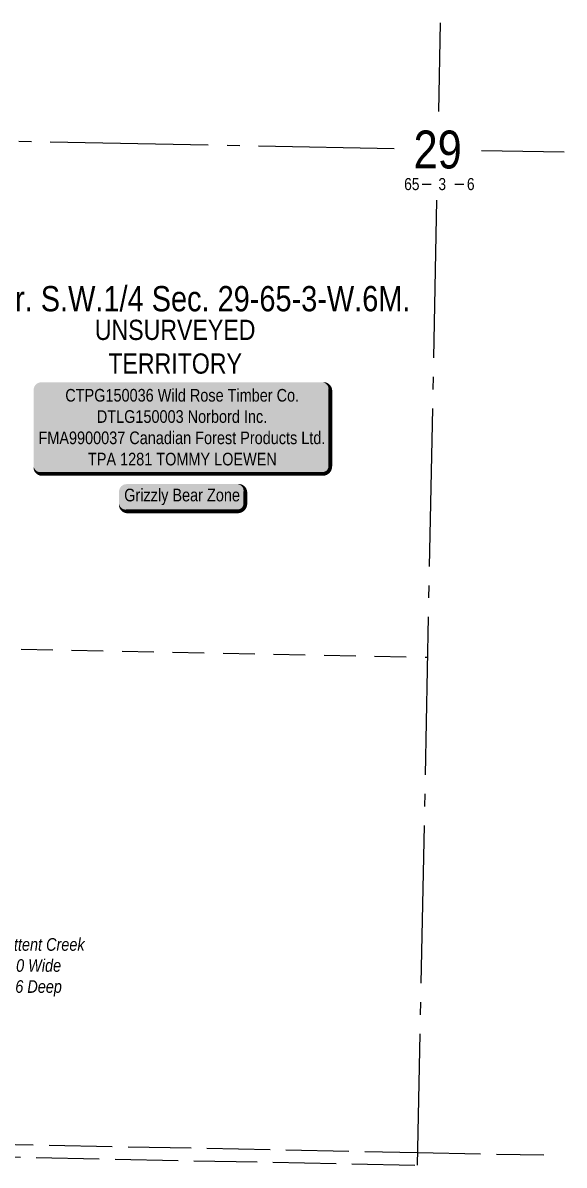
# Model space of a CAD drawing. Extents: x 406153 to 408770, y 6055523 to 6058345.
# Drawn here: x 408341 to 408770, y 6056447 to 6057351 of the extents above; entities that cross this region are included whole.
import ezdxf
from ezdxf.enums import TextEntityAlignment as Align

# ---------------------------------------------------------------- set-up
doc = ezdxf.new("R2010")
doc.units = 0
doc.header["$LTSCALE"] = 5
for name, pattern in [('foc-LSD', [8, 5, -3]), ('foc-QUARTERLINE', [33, 25, -3, 2, -3]), ('foc-UNSURVEYED', [12.5, 10, -2.5])]:
    doc.linetypes.add(name, pattern=pattern)
for name, color, linetype in [('10', 1, 'Continuous'), ('9', 3, 'Continuous'), ('AS-WILDLIFE-BLOCK', 131, 'Continuous'), ('C-SYMBOL', 7, 'Continuous'), ('L-QSEC', 8, 'foc-QUARTERLINE'), ('L-SECLBL', 7, 'Continuous'), ('L-SECTION-LSD', 7, 'foc-LSD'), ('L-UNS-T', 3, 'Continuous'), ('L-USEC', 7, 'foc-UNSURVEYED'), ('R- CONC', 8, 'Continuous'), ('T-WATER-T', 170, 'Continuous')]:
    doc.layers.add(name, color=color, linetype=linetype)
doc.styles.add('175L', font='ARIALN.TTF', dxfattribs={"height": 20})
doc.styles.add('80', font='ARIALN.TTF', dxfattribs={"height": 10})
doc.styles.add('80L', font='ARIALN.TTF', dxfattribs={"height": 10})
doc.styles.add('SIMPLEX', font='ARIALN.TTF')

# ---------------------------------------------------------------- blocks, each defined once
blk = doc.blocks.new('L-SECLBL')
at = {"layer": '9', "color": 7}
for p, q in [((-5.08, -27.83), (-12.29, -27.83)), ((20.7, -27.83), (13.5, -27.83))]:
    blk.add_line(p, q, dxfattribs=at)
at = {"layer": '10', "color": 2, "style": 'SIMPLEX'}
blk.add_attdef('SEC', text='', height=30, dxfattribs=at).set_placement((0, 0), align=Align.MIDDLE)
at = {"layer": '10', "color": 5, "style": '80L'}
blk.add_attdef('TWP', text='', height=9.5, dxfattribs=at).set_placement((-14.43, -27.37), align=Align.MIDDLE_RIGHT)
blk.add_attdef('RGE', text='', height=9.5, dxfattribs=at).set_placement((3.62, -27.37), align=Align.MIDDLE_CENTER)
blk.add_attdef('MER', text='', height=9.5, dxfattribs=at).set_placement((23.17, -27.37), align=Align.MIDDLE_LEFT)
blk = doc.blocks.new('*U41')
h = blk.add_hatch(color=255)
edge = h.paths.add_edge_path()
edge.add_line((-111.5, -37), (111.5, -37))
edge.add_arc((111.5, -31), 6, 270, 360)
edge.add_line((117.5, -31), (117.5, 29.5))
edge.add_arc((111.5, 29.5), 6, 0, 90)
edge.add_line((111.5, 35.5), (-111.5, 35.5))
edge.add_arc((-111.5, 29.5), 6, 90, 180)
edge.add_line((-117.5, 29.5), (-117.5, -31))
edge.add_arc((-111.5, -31), 6, 180, 270)
at = {"color": 44, "flags": 128}
blk.add_lwpolyline([(-111.5, -37, 3, 3, 0), (111.5, -37, 3, 3, 0.414214), (117.5, -31, 3, 3, 0), (117.5, 29.5, 3, 0, 0.414214), (111.5, 35.5, 0, 0, 0), (-111.5, 35.5, 0, 0, 0.414214), (-117.5, 29.5, 0, 0, 0), (-117.5, -31, 0, 3, 0.414214)], format="xyseb", close=True, dxfattribs=at)
at = {"color": 44, "style": '80'}
blk.add_attdef('ENTER_TEXT_001', (-35.99, -5), '', height=10, dxfattribs=at)
blk = doc.blocks.new('*U59')
h = blk.add_hatch(color=255)
edge = h.paths.add_edge_path()
edge.add_line((-44, -11.5), (44, -11.5))
edge.add_arc((44, -5.5), 6, 270, 360)
edge.add_line((50, -5.5), (50, 4))
edge.add_arc((44, 4), 6, 0, 90)
edge.add_line((44, 10), (-44, 10))
edge.add_arc((-44, 4), 6, 90, 180)
edge.add_line((-50, 4), (-50, -5.5))
edge.add_arc((-44, -5.5), 6, 180, 270)
at = {"color": 131, "flags": 128}
blk.add_lwpolyline([(-44, -11.5, 3, 3, 0), (44, -11.5, 3, 3, 0.414214), (50, -5.5, 3, 3, 0), (50, 4, 3, 0, 0.414214), (44, 10, 0, 0, 0), (-44, 10, 0, 0, 0.414214), (-50, 4, 0, 0, 0), (-50, -5.5, 0, 3, 0.414214)], format="xyseb", close=True, dxfattribs=at)
at = {"color": 131, "style": '80'}
blk.add_attdef('ENTER_TEXT_001', (-35.99, -5), '', height=10, dxfattribs=at)

msp = doc.modelspace()

# ---------------------------------------------------------------- linework, layer by layer
at = {"layer": 'L-QSEC'}
for p, q in [((408671.939, 6057350.587), (408670.522, 6057280.343)), ((407868.284, 6057266.212), (408635.396, 6057251.044)), ((408704.635, 6057249.675), (408770.084, 6057248.381)), ((408669.11, 6057210.388), (408653.695, 6056446.619))]:
    msp.add_line(p, q, dxfattribs=at)
at = {"layer": 'L-SECTION-LSD'}
msp.add_line((407860.17, 6056864.329), (408661.806, 6056848.501), dxfattribs=at)
at = {"layer": 'L-USEC'}
for p, q in [((407862.315, 6056472.314), (408653.897, 6056456.676)), ((407852.055, 6056462.456), (408653.698, 6056446.619)), ((408653.898, 6056456.676), (408754.071, 6056454.691))]:
    msp.add_line(p, q, dxfattribs=at)

# ---------------------------------------------------------------- block references
at = {"layer": 'AS-WILDLIFE-BLOCK'}
ref = msp.add_blockref('*U59', (408467.592, 6056975.537), dxfattribs=at)
ref.add_attrib('ENTER_TEXT_001', 'Grizzly Bear Zone', (408421.681, 6056971.919), dxfattribs={"layer": '0', "color": 131, "height": 10, "style": '80'})
at = {"layer": 'L-SECLBL', "xscale": 0.99956919, "yscale": 0.99956919, "zscale": 0.99956919}
msp.add_blockref('L-SECLBL', (408669.916, 6057250.362), dxfattribs=at).add_auto_attribs({'SEC': '29', 'TWP': '65', 'RGE': '3', 'MER': '6'})
at = {"layer": 'R- CONC'}
ref = msp.add_blockref('*U41', (408467.426, 6057030.621), dxfattribs=dict(at, xscale=0.99956919, yscale=0.99956919, zscale=0.99956919))
ref.add_attrib('ENTER_TEXT_001', 'CTPG150036 Wild Rose Timber Co.', (408375.051, 6057050.875), dxfattribs={"layer": '0', "color": 44, "height": 9.99569, "style": '80'})
ref.add_attrib('ENTER_TEXT_002', 'DTLG150003 Norbord Inc.', (408400.017, 6057034.038), dxfattribs={"layer": '0', "color": 44, "height": 9.99569, "style": '80'})
ref.add_attrib('ENTER_TEXT_003', 'FMA9900037 Canadian Forest Products Ltd.', (408353.809, 6057017.202), dxfattribs={"layer": '0', "color": 44, "height": 9.99569, "style": '80'})
ref.add_attrib('ENTER_TEXT_004', 'TPA 1281 TOMMY LOEWEN', (408392.99, 6057000.365), dxfattribs={"layer": '0', "color": 44, "height": 9.99569, "style": '80'})

# ---------------------------------------------------------------- texts
at = {"layer": 'C-SYMBOL', "color": 3, "style": '175L'}
msp.add_text('Theor. S.W.1/4 Sec. 29-65-3-W.6M.', height=19.99138, dxfattribs=at).set_placement((408465.723, 6057116.321), align=Align.BOTTOM_CENTER)
at = {"layer": 'L-UNS-T', "color": 3, "insert": (408462.025, 6057094.189), "char_height": 15.99311, "attachment_point": 5, "style": '80L'}
msp.add_mtext_dynamic_manual_height_columns('UNSURVEYED TERRITORY', width=126.35929, gutter_width=47.48, heights=[0], dxfattribs=at)
at = {"layer": 'T-WATER-T', "insert": (408299.071, 6056626.267), "char_height": 9.99057, "attachment_point": 1, "style": '80L'}
msp.add_mtext_dynamic_manual_height_columns('\\pi0.32595;{\\fArial Narrow|b0|i1|c0|p34;Intermittent Creek\\P\\pi19.82666;±1.0 Wide\\P\\pi19.16561;±0.6 Deep}', width=91.67108, gutter_width=49.978, heights=[0], dxfattribs=at)

doc.saveas('drawing.dxf')
